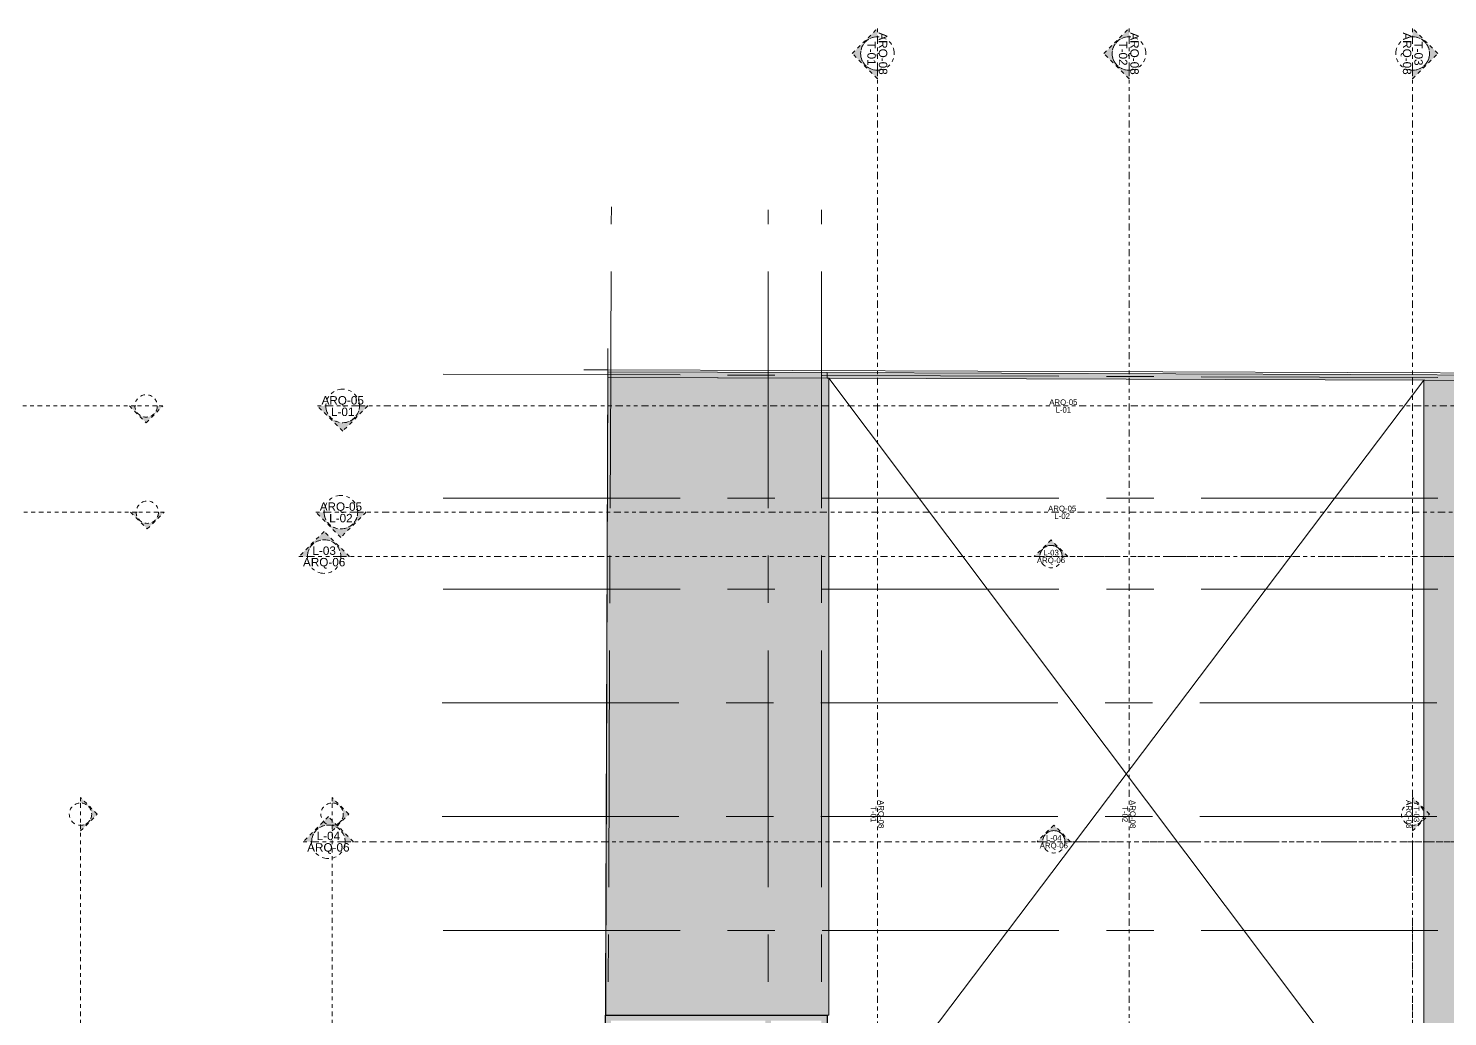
# Model space of a CAD drawing. Header units: metres. Extents: x -54 to 264, y -14 to 31.
# Drawn here: x -15.45 to 22.6, y 4.31 to 30.82 of the extents above; entities that cross this region are included whole.
import ezdxf
from ezdxf.enums import TextEntityAlignment as Align

# ---------------------------------------------------------------- set-up
doc = ezdxf.new("R2010")
doc.units = ezdxf.units.M
doc.header["$LTSCALE"] = 0.001
for name, pattern in [('CENTERX2', [101.6, 63.5, -12.7, 12.7, -12.7]), ('DIVIDEX2', [63.5, 25.4, -12.7, 0, -12.7, 0, -12.7]), ('HIDDENX2', [19.05, 12.7, -6.35]), ('OCULTA3', [0.45, 0.3, -0.15])]:
    doc.linetypes.add(name, pattern=pattern)
doc.layers.get('0').update_dxf_attribs({"lineweight": 13, "true_color": 0x000000})
for name, color, linetype, lineweight, true_color in [('Jach-Anotaciones-Hatch-Lum100%', 7, 'Continuous', 13, 0x000000), ('Jach-Anotaciones-Hatch-Lum50%', 9, 'Continuous', 13, 0x808080), ('Jach-Anotaciones-Hatch-Lum60%', 7, 'Continuous', 13, 0x666666), ('Jach-Anotaciones-Hatch-Lum80%', 250, 'Continuous', 13, 0x333333), ('JACH-Anotaciones-Lineas-CORTE', 7, 'DIVIDEX2', 18, 0x000000), ('JACH-Anotaciones-Lineas-CORTE @ 0.05', 7, 'DIVIDEX2', 18, 0x000000), ('JACH-Anotaciones-Lineas-CORTE @ 0.075', 7, 'DIVIDEX2', 18, 0x000000), ('JACH-Anotaciones-Lineas-EJES', 7, 'CENTERX2', 9, 0x666666), ('JACH-Arq-Lineas-Piso', 7, 'Continuous', 13, 0x1a1a1a), ('JACH-Arq-Lineas-Proyeccion', 250, 'HIDDENX2', 13, 0x333333), ('JACH-Arq-Muros01-Carga', 7, 'Continuous', 25, 0x000000), ('JACH-Arq-VigasMadera', 7, 'OCULTA3', 13, 0x1a1a1a)]:
    doc.layers.add(name, color=color, linetype=linetype, lineweight=lineweight, true_color=true_color)
doc.styles.add('01c-Arial-JACH(3mm)', font='arial.ttf', dxfattribs={"height": 3})

# ---------------------------------------------------------------- blocks, each defined once
blk = doc.blocks.new('*U297')
at = {"lineweight": 0, "ltscale": 100}
h = blk.add_hatch(color=256, dxfattribs=at)
h.dxf.hatch_style = 1
h.paths.add_polyline_path([(-773.52, 9), (-782.52, 0), (-779.52, 0, -1), (-767.52, 0), (-764.52, 0)])
at = {"lineweight": 0}
blk.add_lwpolyline([(-773.52, 9), (-782.52, 0), (-779.52, 0, -1), (-767.52, 0), (-764.52, 0), (-773.52, 9)], format="xyb", close=True, dxfattribs=at)
at = {"lineweight": 0, "ltscale": 100}
blk.add_lwpolyline([(-779.52, 0), (-767.52, 0)], dxfattribs=at)
at = {"linetype": 'DIVIDEX2', "lineweight": 0, "ltscale": 100}
blk.add_lwpolyline([(-768.02, 0), (62.18, 0)], dxfattribs=at)
at = {"lineweight": 0, "ltscale": 100}
blk.add_circle((-773.52, 0), 6, dxfattribs=at)
at = {"lineweight": 0, "ltscale": 100, "style": '01c-Arial-JACH(3mm)'}
for tag, p in [('JACH-SECCIONMURO', (-773.52, 2.11)), ('NO.DEPLANO', (-773.52, -1.99))]:
    blk.add_attdef(tag, text='', height=3, dxfattribs=at).set_placement(p, align=Align.MIDDLE_CENTER)
blk = doc.blocks.new('*U644')
at = {"layer": 'JACH-Anotaciones-Lineas-CORTE @ 0.05'}
ref = blk.add_blockref('*U297', (-50.94, 17.84), dxfattribs=dict(at, xscale=0.05, yscale=0.05, zscale=-0.05, rotation=180))
ref.add_attrib('NO.DEPLANO', 'ARQ-05', dxfattribs={"layer": '0', "lineweight": 0, "ltscale": 100, "height": 0.15, "style": '01c-Arial-JACH(3mm)'}).set_placement((12.264, 17.94), align=Align.MIDDLE_CENTER)
ref.add_attrib('JACH-SECCIONMURO', 'L-02', dxfattribs={"layer": '0', "lineweight": 0, "ltscale": 100, "height": 0.15, "style": '01c-Arial-JACH(3mm)'}).set_placement((12.264, 17.735), align=Align.MIDDLE_CENTER)
at = {"layer": 'JACH-Anotaciones-Lineas-CORTE @ 0.075'}
ref = blk.add_blockref('*U297', (50.94, 17.84), dxfattribs=dict(at, xscale=-0.075, yscale=0.075, zscale=0.075, rotation=180))
ref.add_attrib('NO.DEPLANO', 'ARQ-05', dxfattribs={"layer": '0', "lineweight": 0, "ltscale": 100, "height": 0.225, "style": '01c-Arial-JACH(3mm)'}).set_placement((-7.074, 17.99), align=Align.MIDDLE_CENTER)
ref.add_attrib('JACH-SECCIONMURO', 'L-02', dxfattribs={"layer": '0', "lineweight": 0, "ltscale": 100, "height": 0.225, "style": '01c-Arial-JACH(3mm)'}).set_placement((-7.074, 17.682), align=Align.MIDDLE_CENTER)
blk = doc.blocks.new('*U298')
at = {"lineweight": 0, "ltscale": 100}
h = blk.add_hatch(color=256, dxfattribs=at)
h.dxf.hatch_style = 1
h.paths.add_polyline_path([(-778, 9), (-787, 0), (-784, 0, -1), (-772, 0), (-769, 0)])
at = {"lineweight": 0}
blk.add_lwpolyline([(-778, 9), (-787, 0), (-784, 0, -1), (-772, 0), (-769, 0), (-778, 9)], format="xyb", close=True, dxfattribs=at)
at = {"lineweight": 0, "ltscale": 100}
blk.add_lwpolyline([(-784, 0), (-772, 0)], dxfattribs=at)
at = {"linetype": 'DIVIDEX2', "lineweight": 0, "ltscale": 100}
blk.add_lwpolyline([(-772.5, 0), (50.69, 0)], dxfattribs=at)
at = {"lineweight": 0, "ltscale": 100}
blk.add_circle((-778, 0), 6, dxfattribs=at)
at = {"lineweight": 0, "ltscale": 100, "style": '01c-Arial-JACH(3mm)'}
for tag, p in [('JACH-SECCIONMURO', (-778, 2.11)), ('NO.DEPLANO', (-778, -1.99))]:
    blk.add_attdef(tag, text='', height=3, dxfattribs=at).set_placement(p, align=Align.MIDDLE_CENTER)
blk = doc.blocks.new('*U645')
at = {"layer": 'JACH-Anotaciones-Lineas-CORTE @ 0.05', "xscale": 0.05, "yscale": 0.05, "zscale": 0.05}
blk.add_blockref('*U298', (50.94, 9), dxfattribs=at).add_auto_attribs({'NO.DEPLANO': 'ARQ-06', 'JACH-SECCIONMURO': 'L-04'})
at = {"layer": 'JACH-Anotaciones-Lineas-CORTE @ 0.075', "xscale": 0.075, "yscale": 0.075, "zscale": 0.075}
blk.add_blockref('*U298', (50.94, 9), dxfattribs=at).add_auto_attribs({'NO.DEPLANO': 'ARQ-06', 'JACH-SECCIONMURO': 'L-04'})
blk = doc.blocks.new('*U299')
at = {"lineweight": 0, "ltscale": 100}
h = blk.add_hatch(color=256, dxfattribs=at)
h.dxf.hatch_style = 1
h.paths.add_polyline_path([(-779.5, 9), (-788.5, 0), (-785.5, 0, -1), (-773.5, 0), (-770.5, 0)])
at = {"lineweight": 0}
blk.add_lwpolyline([(-779.5, 9), (-788.5, 0), (-785.5, 0, -1), (-773.5, 0), (-770.5, 0), (-779.5, 9)], format="xyb", close=True, dxfattribs=at)
at = {"lineweight": 0, "ltscale": 100}
blk.add_lwpolyline([(-785.5, 0), (-773.5, 0)], dxfattribs=at)
at = {"linetype": 'DIVIDEX2', "lineweight": 0, "ltscale": 100}
blk.add_lwpolyline([(-774, 0), (50.69, 0)], dxfattribs=at)
at = {"lineweight": 0, "ltscale": 100}
blk.add_circle((-779.5, 0), 6, dxfattribs=at)
at = {"lineweight": 0, "ltscale": 100, "style": '01c-Arial-JACH(3mm)'}
for tag, p in [('JACH-SECCIONMURO', (-779.5, 2.11)), ('NO.DEPLANO', (-779.5, -1.99))]:
    blk.add_attdef(tag, text='', height=3, dxfattribs=at).set_placement(p, align=Align.MIDDLE_CENTER)
blk = doc.blocks.new('*U646')
at = {"layer": 'JACH-Anotaciones-Lineas-CORTE @ 0.05', "xscale": 0.05, "yscale": 0.05, "zscale": 0.05}
blk.add_blockref('*U299', (50.94, 16.65), dxfattribs=at).add_auto_attribs({'NO.DEPLANO': 'ARQ-06', 'JACH-SECCIONMURO': 'L-03'})
at = {"layer": 'JACH-Anotaciones-Lineas-CORTE @ 0.075', "xscale": 0.075, "yscale": 0.075, "zscale": 0.075}
blk.add_blockref('*U299', (50.94, 16.65), dxfattribs=at).add_auto_attribs({'NO.DEPLANO': 'ARQ-06', 'JACH-SECCIONMURO': 'L-03'})
blk = doc.blocks.new('*U300')
at = {"lineweight": 0, "ltscale": 100}
h = blk.add_hatch(color=256, dxfattribs=at)
h.dxf.hatch_style = 1
h.paths.add_polyline_path([(-815.98, 9), (-824.98, 0), (-821.98, 0, -1), (-809.98, 0), (-806.98, 0)])
h = blk.add_hatch(color=256, dxfattribs=at)
h.dxf.hatch_style = 1
h.paths.add_polyline_path([(-345.27, 0), (-344.58, 0), (-344.58, 8.25), (-345.27, 8.25)])
at = {"lineweight": 0}
blk.add_lwpolyline([(-815.98, 9), (-824.98, 0), (-821.98, 0, -1), (-809.98, 0), (-806.98, 0), (-815.98, 9)], format="xyb", close=True, dxfattribs=at)
at = {"lineweight": 0, "ltscale": 100}
blk.add_lwpolyline([(-345.27, 8.25), (-344.58, 8.25), (-344.58, 0), (-345.27, 0)], close=True, dxfattribs=at)
blk.add_lwpolyline([(-821.98, 0), (-809.98, 0)], dxfattribs=at)
at = {"linetype": 'DIVIDEX2', "lineweight": 0, "ltscale": 100}
blk.add_lwpolyline([(-810.48, 0), (-344.58, 0)], dxfattribs=at)
at = {"lineweight": 0, "ltscale": 100}
blk.add_circle((-815.98, 0), 6, dxfattribs=at)
at = {"lineweight": 0, "ltscale": 100, "style": '01c-Arial-JACH(3mm)'}
for tag, p in [('JACH-SECCIONMURO', (-815.98, 2.11)), ('NO.DEPLANO', (-815.98, -1.99))]:
    blk.add_attdef(tag, text='', height=3, dxfattribs=at).set_placement(p, align=Align.MIDDLE_CENTER)
blk = doc.blocks.new('*U647')
at = {"layer": 'JACH-Anotaciones-Lineas-CORTE @ 0.05', "xscale": 0.05, "yscale": 0.05, "zscale": 0.05, "rotation": 270}
blk.add_blockref('*U300', (21.661, -31.058), dxfattribs=at).add_auto_attribs({'NO.DEPLANO': 'ARQ-08', 'JACH-SECCIONMURO': 'T-03'})
at = {"layer": 'JACH-Anotaciones-Lineas-CORTE @ 0.075', "xscale": 0.075, "yscale": 0.075, "zscale": 0.075, "rotation": 270}
blk.add_blockref('*U300', (21.661, -31.058), dxfattribs=at).add_auto_attribs({'NO.DEPLANO': 'ARQ-08', 'JACH-SECCIONMURO': 'T-03'})
blk = doc.blocks.new('*U291')
at = {"lineweight": 0, "ltscale": 100}
h = blk.add_hatch(color=256, dxfattribs=at)
h.dxf.hatch_style = 1
h.paths.add_polyline_path([(-815.98, 9), (-824.98, 0), (-821.98, 0, -1), (-809.98, 0), (-806.98, 0)])
h = blk.add_hatch(color=256, dxfattribs=at)
h.dxf.hatch_style = 1
h.paths.add_polyline_path([(-345.27, 0), (-344.58, 0), (-344.58, 8.25), (-345.27, 8.25)])
at = {"lineweight": 0}
blk.add_lwpolyline([(-815.98, 9), (-824.98, 0), (-821.98, 0, -1), (-809.98, 0), (-806.98, 0), (-815.98, 9)], format="xyb", close=True, dxfattribs=at)
at = {"lineweight": 0, "ltscale": 100}
blk.add_lwpolyline([(-345.27, 8.25), (-344.58, 8.25), (-344.58, 0), (-345.27, 0)], close=True, dxfattribs=at)
blk.add_lwpolyline([(-821.98, 0), (-809.98, 0)], dxfattribs=at)
at = {"linetype": 'DIVIDEX2', "lineweight": 0, "ltscale": 100}
blk.add_lwpolyline([(-810.48, 0), (-344.58, 0)], dxfattribs=at)
at = {"lineweight": 0, "ltscale": 100}
blk.add_circle((-815.98, 0), 6, dxfattribs=at)
at = {"lineweight": 0, "ltscale": 100, "style": '01c-Arial-JACH(3mm)'}
for tag, p in [('JACH-SECCIONMURO', (-815.98, 2.11)), ('NO.DEPLANO', (-815.98, -1.99))]:
    blk.add_attdef(tag, text='', height=3, dxfattribs=at).set_placement(p, align=Align.MIDDLE_CENTER)
blk = doc.blocks.new('*U649')
at = {"layer": 'JACH-Anotaciones-Lineas-CORTE @ 0.05'}
ref = blk.add_blockref('*U291', (-7.311, -31.058), dxfattribs=dict(at, xscale=0.05, yscale=0.05, zscale=-0.05, rotation=270))
ref.add_attrib('NO.DEPLANO', 'ARQ-08', dxfattribs={"layer": '0', "lineweight": 0, "ltscale": 100, "height": 0.15, "rotation": 270, "style": '01c-Arial-JACH(3mm)'}).set_placement((7.411, 9.741), align=Align.MIDDLE_CENTER)
ref.add_attrib('JACH-SECCIONMURO', 'T-01', dxfattribs={"layer": '0', "lineweight": 0, "ltscale": 100, "height": 0.15, "rotation": 270, "style": '01c-Arial-JACH(3mm)'}).set_placement((7.206, 9.741), align=Align.MIDDLE_CENTER)
at = {"layer": 'JACH-Anotaciones-Lineas-CORTE @ 0.075'}
ref = blk.add_blockref('*U291', (7.311, -31.058), dxfattribs=dict(at, xscale=-0.075, yscale=0.075, zscale=0.075, rotation=90))
ref.add_attrib('NO.DEPLANO', 'ARQ-08', dxfattribs={"layer": '0', "lineweight": 0, "ltscale": 100, "height": 0.225, "rotation": 270, "style": '01c-Arial-JACH(3mm)'}).set_placement((7.461, 30.14), align=Align.MIDDLE_CENTER)
ref.add_attrib('JACH-SECCIONMURO', 'T-01', dxfattribs={"layer": '0', "lineweight": 0, "ltscale": 100, "height": 0.225, "rotation": 270, "style": '01c-Arial-JACH(3mm)'}).set_placement((7.153, 30.14), align=Align.MIDDLE_CENTER)
blk = doc.blocks.new('*U294')
at = {"lineweight": 0, "ltscale": 100}
h = blk.add_hatch(color=256, dxfattribs=at)
h.dxf.hatch_style = 1
h.paths.add_polyline_path([(-772.88, 9), (-781.88, 0), (-778.88, 0, -1), (-766.88, 0), (-763.88, 0)])
at = {"lineweight": 0}
blk.add_lwpolyline([(-772.88, 9), (-781.88, 0), (-778.88, 0, -1), (-766.88, 0), (-763.88, 0), (-772.88, 9)], format="xyb", close=True, dxfattribs=at)
at = {"lineweight": 0, "ltscale": 100}
blk.add_lwpolyline([(-778.88, 0), (-766.88, 0)], dxfattribs=at)
at = {"linetype": 'DIVIDEX2', "lineweight": 0, "ltscale": 100}
blk.add_lwpolyline([(-767.38, 0), (62.18, 0)], dxfattribs=at)
at = {"lineweight": 0, "ltscale": 100}
blk.add_circle((-772.88, 0), 6, dxfattribs=at)
at = {"lineweight": 0, "ltscale": 100, "style": '01c-Arial-JACH(3mm)'}
for tag, p in [('JACH-SECCIONMURO', (-772.88, 2.11)), ('NO.DEPLANO', (-772.88, -1.99))]:
    blk.add_attdef(tag, text='', height=3, dxfattribs=at).set_placement(p, align=Align.MIDDLE_CENTER)
blk = doc.blocks.new('*U652')
at = {"layer": 'JACH-Anotaciones-Lineas-CORTE @ 0.05'}
ref = blk.add_blockref('*U294', (-50.94, 20.69), dxfattribs=dict(at, xscale=0.05, yscale=0.05, zscale=-0.05, rotation=180))
ref.add_attrib('NO.DEPLANO', 'ARQ-05', dxfattribs={"layer": '0', "lineweight": 0, "ltscale": 100, "height": 0.15, "style": '01c-Arial-JACH(3mm)'}).set_placement((12.296, 20.79), align=Align.MIDDLE_CENTER)
ref.add_attrib('JACH-SECCIONMURO', 'L-01', dxfattribs={"layer": '0', "lineweight": 0, "ltscale": 100, "height": 0.15, "style": '01c-Arial-JACH(3mm)'}).set_placement((12.296, 20.585), align=Align.MIDDLE_CENTER)
at = {"layer": 'JACH-Anotaciones-Lineas-CORTE @ 0.075'}
ref = blk.add_blockref('*U294', (50.94, 20.69), dxfattribs=dict(at, xscale=-0.075, yscale=0.075, zscale=0.075, rotation=180))
ref.add_attrib('NO.DEPLANO', 'ARQ-05', dxfattribs={"layer": '0', "lineweight": 0, "ltscale": 100, "height": 0.225, "style": '01c-Arial-JACH(3mm)'}).set_placement((-7.026, 20.84), align=Align.MIDDLE_CENTER)
ref.add_attrib('JACH-SECCIONMURO', 'L-01', dxfattribs={"layer": '0', "lineweight": 0, "ltscale": 100, "height": 0.225, "style": '01c-Arial-JACH(3mm)'}).set_placement((-7.026, 20.532), align=Align.MIDDLE_CENTER)
blk = doc.blocks.new('*U295')
at = {"lineweight": 0, "ltscale": 100}
h = blk.add_hatch(color=256, dxfattribs=at)
h.dxf.hatch_style = 1
h.paths.add_polyline_path([(-815.98, 9), (-824.98, 0), (-821.98, 0, -1), (-809.98, 0), (-806.98, 0)])
h = blk.add_hatch(color=256, dxfattribs=at)
h.dxf.hatch_style = 1
h.paths.add_polyline_path([(-345.27, 0), (-344.58, 0), (-344.58, 8.25), (-345.27, 8.25)])
at = {"lineweight": 0}
blk.add_lwpolyline([(-815.98, 9), (-824.98, 0), (-821.98, 0, -1), (-809.98, 0), (-806.98, 0), (-815.98, 9)], format="xyb", close=True, dxfattribs=at)
at = {"lineweight": 0, "ltscale": 100}
blk.add_lwpolyline([(-345.27, 8.25), (-344.58, 8.25), (-344.58, 0), (-345.27, 0)], close=True, dxfattribs=at)
blk.add_lwpolyline([(-821.98, 0), (-809.98, 0)], dxfattribs=at)
at = {"linetype": 'DIVIDEX2', "lineweight": 0, "ltscale": 100}
blk.add_lwpolyline([(-810.48, 0), (-344.58, 0)], dxfattribs=at)
at = {"lineweight": 0, "ltscale": 100}
blk.add_circle((-815.98, 0), 6, dxfattribs=at)
at = {"lineweight": 0, "ltscale": 100, "style": '01c-Arial-JACH(3mm)'}
for tag, p in [('JACH-SECCIONMURO', (-815.98, 2.11)), ('NO.DEPLANO', (-815.98, -1.99))]:
    blk.add_attdef(tag, text='', height=3, dxfattribs=at).set_placement(p, align=Align.MIDDLE_CENTER)
blk = doc.blocks.new('*U653')
at = {"layer": 'JACH-Anotaciones-Lineas-CORTE @ 0.05'}
ref = blk.add_blockref('*U295', (-14.056, -31.058), dxfattribs=dict(at, xscale=0.05, yscale=0.05, zscale=-0.05, rotation=270))
ref.add_attrib('NO.DEPLANO', 'ARQ-08', dxfattribs={"layer": '0', "lineweight": 0, "ltscale": 100, "height": 0.15, "rotation": 270, "style": '01c-Arial-JACH(3mm)'}).set_placement((14.156, 9.741), align=Align.MIDDLE_CENTER)
ref.add_attrib('JACH-SECCIONMURO', 'T-02', dxfattribs={"layer": '0', "lineweight": 0, "ltscale": 100, "height": 0.15, "rotation": 270, "style": '01c-Arial-JACH(3mm)'}).set_placement((13.95, 9.741), align=Align.MIDDLE_CENTER)
at = {"layer": 'JACH-Anotaciones-Lineas-CORTE @ 0.075'}
ref = blk.add_blockref('*U295', (14.056, -31.058), dxfattribs=dict(at, xscale=-0.075, yscale=0.075, zscale=0.075, rotation=90))
ref.add_attrib('NO.DEPLANO', 'ARQ-08', dxfattribs={"layer": '0', "lineweight": 0, "ltscale": 100, "height": 0.225, "rotation": 270, "style": '01c-Arial-JACH(3mm)'}).set_placement((14.205, 30.14), align=Align.MIDDLE_CENTER)
ref.add_attrib('JACH-SECCIONMURO', 'T-02', dxfattribs={"layer": '0', "lineweight": 0, "ltscale": 100, "height": 0.225, "rotation": 270, "style": '01c-Arial-JACH(3mm)'}).set_placement((13.898, 30.14), align=Align.MIDDLE_CENTER)

msp = doc.modelspace()

# ---------------------------------------------------------------- hatches: boundary and pattern name
at = {"layer": 'Jach-Anotaciones-Hatch-Lum50%', "ltscale": 100}
for points in [[(5.961, 21.584), (0.085, 21.604), (0.084, 21.454), (5.961, 21.434)], [(24.661, 21.518), (5.961, 21.584), (5.961, 21.434), (24.661, 21.368)]]:
    msp.add_hatch(color=256, dxfattribs=at).paths.add_polyline_path(points)
at = {"layer": 'Jach-Anotaciones-Hatch-Lum60%', "ltscale": 100}
h = msp.add_hatch(dxfattribs=at)
h.set_pattern_fill('AR-RSHKE', color=256, scale=0.001, angle=90)
h.set_pattern_definition([(90, (0.1906, 0.00506), (-0.3048, 0.6477), [0.1524, -0.127, 0.1778, -0.0762, 0.2286, -0.1016]), (90, (0.1779, 0.15746), (-0.3048, 0.6477), [0.127, -0.4826, 0.1016, -0.1524]), (90, (0.20966, 0.46226), (-0.3048, 0.6477), [0.0762, -0.7874]), (180, (0.19061, 0.00506), (-0.3048, -0.2159), [0.2921, -0.9271]), (180, (0.19061, 0.15746), (-0.3048, -0.2159), [0.28575, -0.93345]), (180, (0.19061, 0.28446), (-0.3048, -0.2159), [0.2667, -0.9525]), (180, (0.20966, 0.46226), (-0.3048, -0.2159), [0.2921, -0.9271]), (180, (0.20966, 0.53846), (-0.3048, -0.2159), [0.2921, -0.9271]), (180, (0.19061, 0.76706), (-0.3048, -0.2159), [0.2794, -0.9398])])
h.paths.add_polyline_path([(24.651, 21.373), (21.961, 21.377), (21.961, 0.2), (24.651, 0.205)])

# ---------------------------------------------------------------- linework, layer by layer
at = {"layer": 'Jach-Anotaciones-Hatch-Lum100%', "ltscale": 100}
msp.add_lwpolyline([(24.661, 21.368), (21.961, 21.378), (21.961, 0.2), (24.661, 0.2)], close=True, dxfattribs=at)
at = {"layer": 'JACH-Arq-Lineas-Piso'}
msp.add_lwpolyline([(0.085, 22.227), (0.085, 21.654), (-0.565, 21.654)], dxfattribs=at)

# ---------------------------------------------------------------- block references
at = {"layer": 'JACH-Anotaciones-Lineas-CORTE', "lineweight": 0}
msp.add_blockref('*U647', (0, 0), dxfattribs=at)

# ---------------------------------------------------------------- next in the draw order: wipeouts: each hides what was drawn before it
msp.add_wipeout([(0.084, 21.454), (5.9, 21.434), (6, 4.35), (0.017, 4.35)]).dxf.layer = 'JACH-Arq-VigasMadera'

# ---------------------------------------------------------------- next in the draw order: hatches: boundary and pattern name
at = {"layer": 'Jach-Anotaciones-Hatch-Lum60%', "ltscale": 100}
h = msp.add_hatch(dxfattribs=at)
h.set_pattern_fill('AR-RSHKE', color=256, scale=0.001, angle=90)
h.paths.add_polyline_path([(0.084, 21.454), (6.011, 21.433), (6.011, 4.351), (0.017, 4.35)])
at = {"layer": 'Jach-Anotaciones-Hatch-Lum80%', "ltscale": 100}
h = msp.add_hatch(color=256, dxfattribs=at)
h.paths.add_polyline_path([(0.167, 4.35), (5.961, 4.35), (5.961, 2.7), (5.661, 2.7), (5.661, 2.85), (5.811, 2.85), (5.811, 4.2), (4.46, 4.2), (4.46, 2.7), (4.31, 2.7), (4.31, 4.2), (0.167, 4.2), (0.151, 0.2), (4.31, 0.2), (4.309, 1.55), (3.51, 1.55), (3.51, 1.7), (4.46, 1.7), (4.46, 0.2), (5.661, 0.2), (5.661, 1.7), (5.961, 1.7), (5.961, 0.05), (0, 0.05), (0.017, 4.35)])
h.paths.add_polyline_path([(1.56, 2.85), (3.51, 2.85), (3.51, 2.7), (1.56, 2.7)], flags=17)

# ---------------------------------------------------------------- next in the draw order: linework, layer by layer
at = {"layer": 'Jach-Anotaciones-Hatch-Lum100%', "ltscale": 100}
for points in [[(0.084, 21.454), (6.011, 21.433), (6.011, 4.35), (0.017, 4.35)], [(5.961, 21.584), (0.085, 21.604), (0.084, 21.454), (5.961, 21.434)], [(24.661, 21.518), (5.961, 21.584), (5.961, 21.434), (24.661, 21.368)]]:
    msp.add_lwpolyline(points, close=True, dxfattribs=at)
at = {"layer": 'JACH-Anotaciones-Lineas-EJES', "ltscale": 100}
for points in [[(0.066, -2.375), (0.177, 26.029)], [(4.386, -2.375), (4.386, 25.95)], [(5.811, -2.375), (5.811, 25.95)], [(-4.331, 21.544), (52.147, 21.348)], [(-4.331, 18.215), (52.147, 18.215)], [(-4.331, 15.775), (52.147, 15.775)], [(-4.363, 12.725), (22.711, 12.725)], [(-4.363, 9.675), (22.711, 9.675)], [(-4.331, 6.625), (52.147, 6.625)]]:
    msp.add_lwpolyline(points, dxfattribs=at)
at = {"layer": 'JACH-Arq-Lineas-Piso', "ltscale": 100}
msp.add_lwpolyline([(0.085, 21.654), (44.72, 21.499), (44.671, 0), (0, 0)], close=True, dxfattribs=at)
at = {"layer": 'JACH-Arq-Lineas-Proyeccion', "linetype": 'Continuous', "ltscale": 100}
for points in [[(5.961, 0.2), (21.961, 21.378)], [(6.011, 21.433), (21.961, 0.2)]]:
    msp.add_lwpolyline(points, dxfattribs=at)
at = {"layer": 'JACH-Arq-Muros01-Carga', "ltscale": 100}
msp.add_lwpolyline([(0, 0.05), (0.017, 4.35), (0.167, 4.35), (5.961, 4.35), (5.961, 2.7)], dxfattribs=at)

# ---------------------------------------------------------------- next in the draw order: block references
at = {"layer": 'JACH-Anotaciones-Lineas-CORTE', "lineweight": 0}
for name in ['*U653', '*U649', '*U652', '*U644', '*U646', '*U645']:
    msp.add_blockref(name, (0, 0), dxfattribs=at)

doc.saveas('drawing.dxf')
